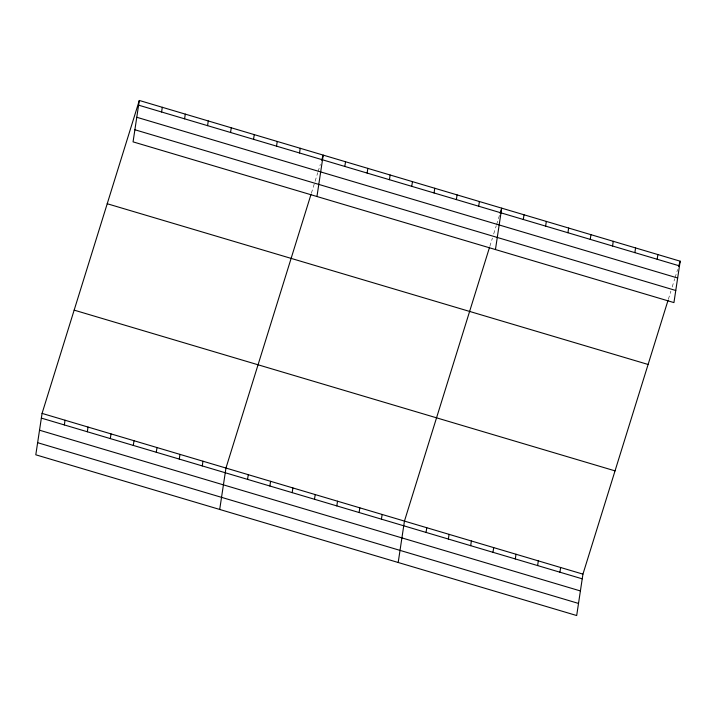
<?xml version="1.0" encoding="UTF-8"?>
<svg xmlns="http://www.w3.org/2000/svg" width="716" height="716" viewBox="0 0 716 716"><rect width="100%" height="100%" fill="white"/><g stroke="black" fill="none" stroke-linecap="round" stroke-linejoin="round"><path stroke-width="0.54" stroke-dasharray="3.58 2.69" d="M311.344 193.32L317.761 172.672M318.083 171.634L320.329 164.411M489.833 246.367L492.402 238.106M493.682 233.971L496.251 225.71M496.573 224.681L499.464 215.382M668.323 299.404L670.892 291.144M672.181 287.018L674.74 278.757M675.063 277.719L677.631 269.458"/><path stroke-width="1.07" d="M139.316 100.464L133.06 141.866L673.935 302.6L680.2 261.197L139.316 100.464L42.065 413.4L35.8 454.803L576.684 615.536L582.94 574.134L668.001 300.443M64.342 424.928L65.049 420.229M87.325 431.766L88.032 427.058M110.309 438.595L111.025 433.896M161.592 112L162.308 107.293M133.301 445.424L134.008 440.725M184.585 118.829L185.292 114.13M156.285 452.252L157.001 447.554M207.568 125.658L208.275 120.959M179.277 459.09L179.984 454.383M230.561 132.487L231.268 127.788M202.261 465.919L202.977 461.22M253.545 139.325L254.252 134.617M219.705 509.452L225.961 468.049L311.021 194.358M276.528 146.154L277.244 141.455M247.566 479.38L248.273 474.681M299.521 152.982L300.228 148.284M269.869 486.012L270.585 481.313M316.955 196.515L323.22 155.112L321.609 160.277M292.182 492.644L292.898 487.936M344.817 166.443L345.533 161.744M314.494 499.267L315.21 494.568M367.129 173.075L367.836 168.376M336.806 505.899L337.522 501.2M389.441 179.707L390.148 175.008M359.119 512.531L359.826 507.832M411.754 186.339L412.461 181.631M381.431 519.163L382.138 514.464M434.066 192.962L434.773 188.263M398.194 562.49L404.45 521.096L489.511 247.396M456.378 199.594L457.085 194.895M426.056 532.418L426.763 527.719M478.691 206.226L479.398 201.527M448.368 539.05L449.075 534.351M495.445 249.562L501.71 208.159L500.108 213.323M470.68 545.682L471.388 540.983M523.307 219.49L524.023 214.791M492.984 552.313L493.7 547.615M545.619 226.113L546.335 221.414M515.296 558.945L516.012 554.247M567.931 232.745L568.647 228.046M537.609 565.577L538.325 560.87M590.244 239.377L590.951 234.678M559.921 572.2L560.637 567.502M612.556 246.009L613.263 241.31M634.868 252.641L635.575 247.942M657.181 259.273L657.888 254.565M678.598 266.361L680.2 261.197M138.609 105.163L679.493 265.896M136.774 117.272L677.658 278.014M134.885 129.757L675.77 290.49M107.221 203.738L648.105 364.471M74.16 310.135L615.035 470.868M42.065 413.4L582.94 574.134M41.349 418.099L582.233 578.832M39.523 430.209L580.399 590.942M37.635 442.694L578.51 603.427"/></g></svg>
